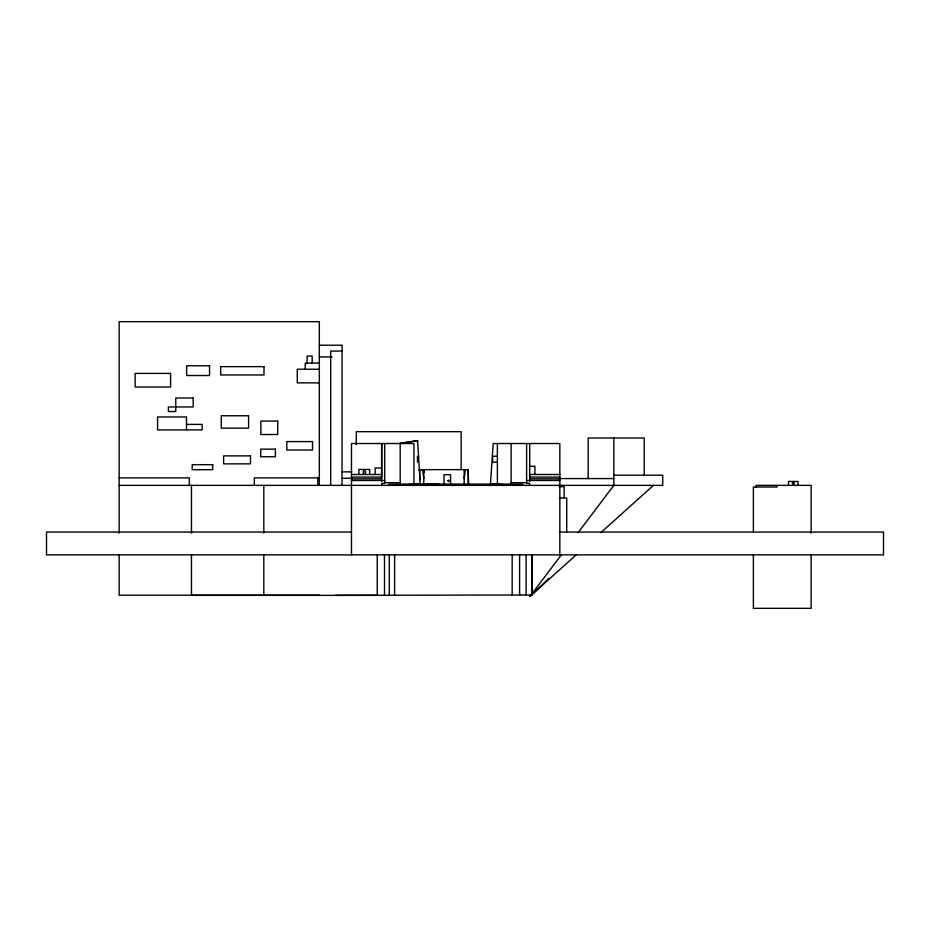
<?xml version="1.0" encoding="UTF-8"?>
<svg xmlns="http://www.w3.org/2000/svg" width="930" height="930" viewBox="0 0 930 930"><rect width="100%" height="100%" fill="white"/><g stroke="black" fill="none" stroke-linecap="round" stroke-linejoin="round"><path stroke-width="1.4" d="M497.399 484.611L490.436 484.263L493.191 443.517L559.837 443.517L559.837 554.861M464.175 478.497L465.325 469.65M576.1 554.919L529.914 596.467L561.383 554.803M577.995 532.82L613.835 485.367L613.835 438.007M529.914 596.467L548.758 578.483M600.803 532.704L653.43 485.367M413.001 484.635L420.209 484.263L417.617 440.657L400.191 443.517L400.191 485.367M398.598 443.517L417.617 440.657M404.306 484.995L413.931 484.1M413.013 484.53L420.209 484.263L413.06 484.263M319.327 345.216L342.054 345.216L342.054 485.367M342.054 351.075L330.685 351.075L330.685 485.367M319.327 356.922L332.103 356.922M319.327 363.06L305.261 363.06L305.261 369.222M319.327 369.222L297.251 369.222L297.251 382.869L319.327 382.869M186.5 424.406L202.159 424.406L202.159 429.927L157.554 429.927L157.554 416.966L186.5 416.966L186.5 429.927M496.829 456.223L492.668 456.223L492.668 462.198L496.829 462.198M529.507 466.256L534.889 466.256L534.889 474.498M381.37 468.034L375.162 468.034L375.162 474.498M468.674 485.367L468.174 469.65L419.79 469.65L419.79 479.659M418.849 470.01L424.289 470.01M342.054 471.87L351.784 471.87M351.482 474.498L381.765 474.498M529.507 474.498L559.837 474.498M613.835 475.207L662.741 475.207L662.741 485.367L119.156 485.367M351.482 477.102L381.614 477.102M529.693 477.102L559.837 477.102M119.156 477.881L189.325 477.881L189.325 485.367M319.327 477.881L254.32 477.881L254.32 485.367M342.054 478.287L351.784 478.287M558.814 478.578L613.835 478.578M351.482 478.845L381.614 478.845M529.693 478.845L559.837 478.845M351.482 480.485L384.695 480.485M526.613 480.485L559.837 480.485M384.695 482.682L400.191 482.682M511.128 482.682L526.613 482.682M422.662 483.972L438.739 483.972M400.191 484.1L511.128 484.1M400.191 484.263L388.601 484.263L388.601 485.367M490.436 484.263L497.329 484.263M511.128 484.263L522.707 484.263L522.707 485.367M559.139 486.657L564.138 486.657L564.138 497.829M559.558 497.98L566.719 497.98L566.719 532.053M351.482 532.053L46.5 532.053L46.5 554.861L883.5 554.861L883.5 532.053L559.558 532.053M531.948 594.968L531.948 554.594L532.053 594.968L335.358 595.351M319.327 595.212L119.156 595.212L119.156 554.745M497.387 484.1L507.001 484.995M422.65 469.65L423.789 478.497M423.952 472.51L423.789 469.65L423.789 483.995M811.146 533.111L811.146 485.367L756.113 485.367L756.113 487.018M811.146 554.803L811.146 608.325L753.381 608.325L753.381 554.896M798.033 485.367L798.033 481.449L788.454 481.449L788.454 485.367M777.003 485.367L777.003 487.018L753.381 487.018L753.381 531.786M644.234 475.683L644.234 438.007L588.19 438.007L588.19 478.578M529.693 443.517L529.693 481.484M529.554 485.367L529.554 483.321L526.613 483.321L526.613 443.517M526.124 554.594L526.124 594.968M519.603 554.594L519.603 594.968M512.174 554.594L512.174 594.968M511.128 443.517L511.128 485.367M497.387 443.517L497.387 485.367M468.174 469.65L468.174 485.367M464.175 469.65L464.175 485.367M461.141 469.406L461.141 431.671L356.295 431.671L356.295 444.726M450.573 485.355L450.573 474.707L443.982 474.707L443.982 485.355M417.5 456.223L417.5 462.198M413.931 485.367L413.931 443.517L351.482 443.517L351.482 554.861M394.599 554.594L394.599 594.968M389.263 554.594L389.263 594.968M384.695 443.517L384.695 483.321L381.765 483.321L381.765 485.367M384.497 554.594L384.497 594.968M381.765 443.517L381.765 477.288M381.614 443.517L381.614 481.484M377.243 554.594L377.243 595.351L191.464 595.351L191.464 554.745M369.675 474.498L369.675 469.464L358.887 469.464L358.887 474.498M319.327 485.367L319.327 321.675L119.156 321.675L119.156 533.064M317.769 477.881L317.769 485.367M312.166 363.06L312.166 356.039L307.098 356.039L307.098 363.06M263.818 485.367L263.818 533.123M263.818 554.838L263.818 595.351M191.464 485.367L191.464 533.064M447.923 480.647C448.818 483.472 450.108 478.659 447.923 480.647M792.383 483.077C793.767 487.401 795.743 480.031 792.383 483.077M209.552 365.769L186.651 365.769L186.651 375.522L209.552 375.522L209.552 365.769M264.004 366.641L220.654 366.641L220.654 374.964L264.004 374.964L264.004 366.641M170.585 373.407L135.141 373.407L135.141 387.02L170.585 387.02L170.585 373.407M193.173 398.017L175.782 398.017L175.782 411.513L168.388 411.513L168.388 406.945L193.173 406.945L193.173 398.017M248.577 415.757L221.259 415.757L221.259 428.149L248.577 428.149L248.577 415.757M277.733 421.092L260.877 421.092L260.877 434.519L277.733 434.519L277.733 421.092M312.515 441.587L286.824 441.587L286.824 450.027L312.515 450.027L312.515 441.587M275.385 449.144L260.691 449.144L260.691 456.758L275.385 456.758L275.385 449.144M250.507 455.874L223.63 455.874L223.63 463.861L250.507 463.861L250.507 455.874M212.772 464.675L192.185 464.675L192.185 469.697L212.772 469.697L212.772 464.675M363.735 473.242A1.325 1.325 0 0 0 365.723 472.091A1.325 1.325 0 0 0 363.735 470.952A1.325 1.325 0 0 0 363.735 473.242"/></g></svg>
